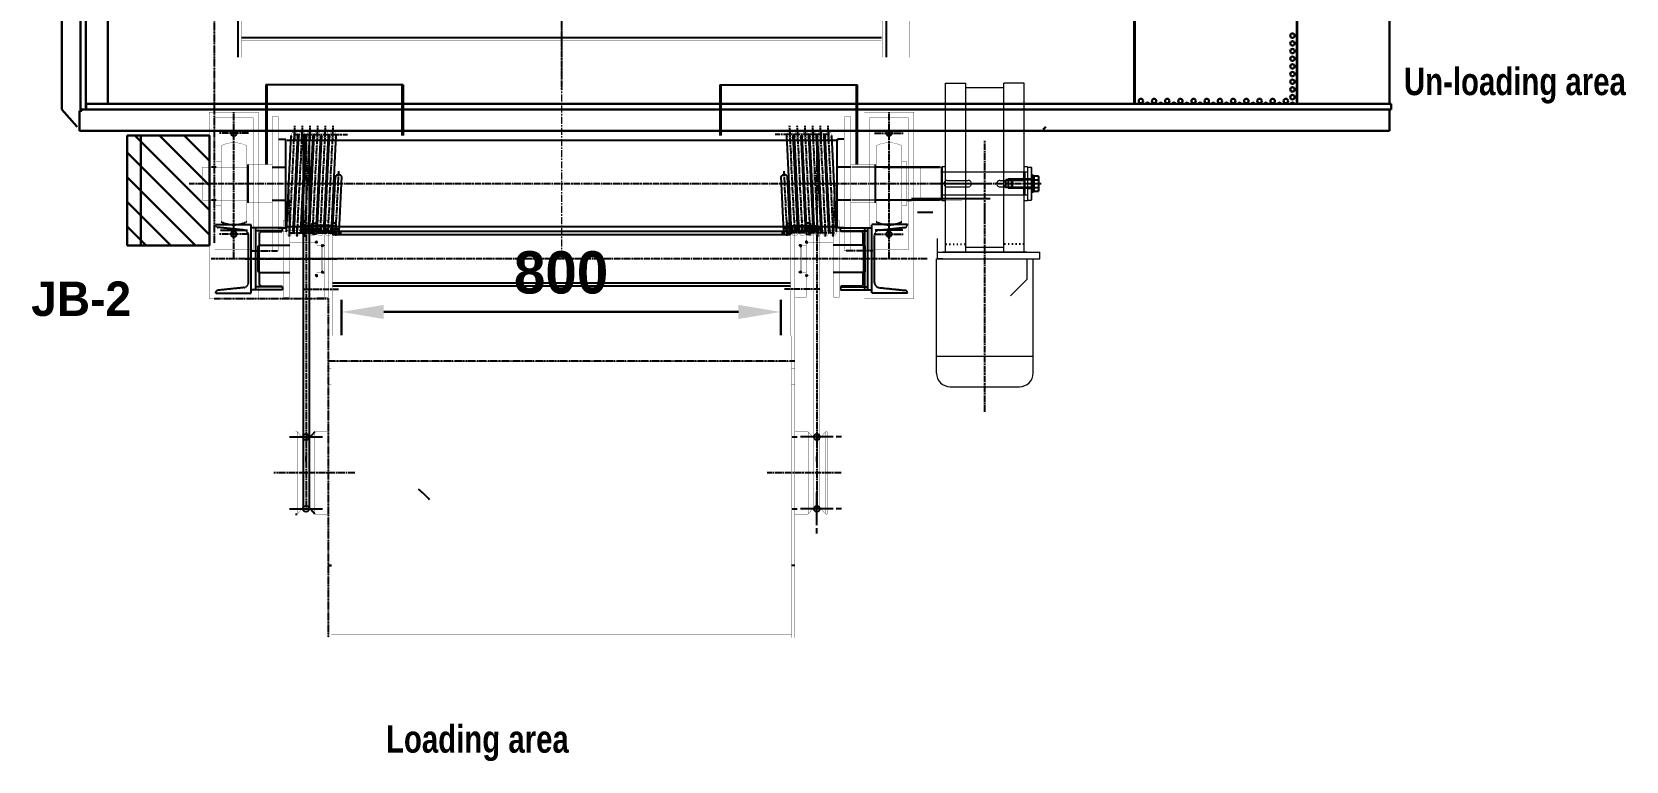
# Model space of a CAD drawing. Header units: feet. Extents: x -99009 to 3252343, y -11094690 to 9035152.
# Drawn here: x 1669070 to 1671973, y -1434243 to -1432914 of the extents above; entities that cross this region are included whole.
import ezdxf

# ---------------------------------------------------------------- set-up
doc = ezdxf.new("R2010")
doc.units = ezdxf.units.FT
doc.header["$PDSIZE"] = -1
for name, pattern in [('CENTER', [2, 1.25, -0.25, 0.25, -0.25]), ('CENTERLINE', [30, 12, -1.5, 3, -1.5, 12]), ('CENTERX2', [20.32, 12.7, -2.54, 2.54, -2.54]), ('HIDDEN', [0.375, 0.25, -0.125]), ('LONG_DASH', [9, 2.25, -4.5, 2.25]), ('PHANTOM', [2.5, 1.25, -0.25, 0.25, -0.25, 0.25, -0.25])]:
    doc.linetypes.add(name, pattern=pattern)
for name, color, linetype in [('1', 1, 'Continuous'), ('6', 7, 'Continuous'), ('7', 7, 'Continuous'), ('DRAFTING_HIDDEN_ENTITIES', 7, 'Continuous'), ('K-LINE', 7, 'Continuous')]:
    doc.layers.add(name, color=color, linetype=linetype)
for name, color, linetype, lineweight in [('3', 7, 'Continuous', 0), ('4', 7, 'Continuous', 0), ('AM_0', 7, 'Continuous', 30), ('AM_7', 7, 'CENTER', 5)]:
    doc.layers.add(name, color=color, linetype=linetype, lineweight=lineweight)
doc.styles.get("Standard").update_dxf_attribs({"font": 'GOTHICB.TTF'})
doc.dimstyles.new('DISA$0', dxfattribs={"dimscale": 15, "dimtxt": 3.5, "dimasz": 3.5, "dimexe": 1, "dimexo": 1, "dimgap": 1.5, "dimtad": 1, "dimdsep": 46, "dimtxsty": 'Standard', "dimcen": 0, "dimclrd": 256, "dimclre": 256, "dimclrt": 254, "dimadec": 0, "dimazin": 2, "dimtp": 0.1, "dimtm": 0.1, "dimtfac": 0.71, "dimtdec": 3, "dimtmove": 0, "dimatfit": 3, "dimfxl": 1, "dimlwd": -1, "dimlwe": -1, "dimarcsym": 0})

# ---------------------------------------------------------------- blocks, each defined once
blk = doc.blocks.new('6KT_SCHR_DIN933_O_SCHAFT_M10X05')
at = {"layer": '1', "color": 2, "linetype": 'Continuous'}
for p, q in [((-8.5, 7), (-9.8175, 6.2401)), ((-9.8175, 6.2401), (-9.8175, 0.3)), ((-9.8175, 0.3), (9.8175, 0.3)), ((8.5, 7), (-8.5, 7)), ((-8.5, 0.3), (-8.5, 0)), ((-5, 0), (-5, -49.1885)), ((-4.90875, 0.3), (-4.90875, 6.2401)), ((4.90875, 0.3), (4.90875, 6.2401)), ((5, -49.1885), (5, 0)), ((9.8175, 6.2401), (8.5, 7)), ((8.5, 0.3), (8.5, 0)), ((9.8175, 0.3), (9.8175, 6.2401)), ((-5, -49.1885), (-4.1885, -50)), ((-5, -49.1885), (5, -49.1885)), ((-4.1885, -50), (4.1885, -50)), ((4.1885, -50), (5, -49.1885))]:
    blk.add_line(p, q, dxfattribs=at)
for centre, radius, start, end in [((-7.361, 2.665), 4.335, 55.581, 115.581), ((0, -9.218), 16.218, 72.412, 107.588), ((7.361, 2.665), 4.335, 64.419, 124.419)]:
    blk.add_arc(centre, radius, start, end, dxfattribs=at)
at = {"layer": '6', "color": 6, "linetype": 'Continuous'}
for p, q in [((-4.1885, -50), (-4.1885, 0)), ((4.1885, -50), (4.1885, 0))]:
    blk.add_line(p, q, dxfattribs=at)
blk = doc.blocks.new('6KT_MU_DIN934_0_8D_M10_AR_SYMNE')
at = {"layer": '1', "color": 2, "linetype": 'Continuous'}
for p, q in [((-8.4, 8.4), (-9.8, 7.6)), ((-9.8, 7.6), (-9.8, 0.8)), ((-9.8, 0.8), (-8.4, 0)), ((8.4, 8.4), (-8.4, 8.4)), ((-4.9, 7.6), (-4.9, 0.8)), ((4.9, 0.8), (4.9, 7.6)), ((9.8, 7.6), (8.4, 8.4)), ((8.4, 0), (9.8, 0.8)), ((9.8, 0.8), (9.8, 7.6))]:
    blk.add_line(p, q, dxfattribs=at)
for centre, radius, start, end in [((-7.4, 4.2), 4.2, 54.2412, 125.7588), ((-7.4, 4.2), 4.2, 234.2412, 305.7588), ((0, -7.8), 16.2, 72.384, 107.616), ((0, 16.2), 16.2, 252.384, 287.616), ((7.4, 4.2), 4.2, 54.2412, 125.7588), ((7.4, 4.2), 4.2, 234.2412, 305.7588)]:
    blk.add_arc(centre, radius, start, end, dxfattribs=at)
blk = doc.blocks.new('U__GOPAL_FILLET_2MMNEW02')
at = {"layer": '1', "color": 40, "linetype": 'Continuous'}
for p, q in [((0, 0), (0, 2.8)), ((2.8, 0), (0, 2.8)), ((0, 0), (2.8, 0))]:
    blk.add_line(p, q, dxfattribs=at)
at = {"layer": 'DRAFTING_HIDDEN_ENTITIES', "color": 1, "linetype": 'Continuous'}
blk.add_point((0, 0), dxfattribs=at)
blk = doc.blocks.new('GW1NEW01')
at = {"layer": '1', "color": 2, "linetype": 'Continuous'}
for p, q in [((121.4, 61), (101.4, 61)), ((101.4, 49), (121.4, 49))]:
    blk.add_line(p, q, dxfattribs=at)
at = {"layer": '1', "color": 110, "linetype": 'HIDDEN'}
for p, q in [((-2.6, 47), (0.4, 50)), ((-2.6, 25), (-2.6, 47)), ((0.4, 50), (38.4, 50)), ((-5.6, 23), (-3.6, 25)), ((-5.6, 23), (-5.6, -23)), ((-3.6, -25), (-3.6, 25)), ((-3.6, 25), (52.4, 25)), ((-5.6, -23), (-3.6, -25)), ((-3.6, -25), (52.4, -25)), ((-2.6, -47), (-2.6, -25)), ((-2.6, -47), (0.4, -50)), ((0.4, -50), (38.4, -50))]:
    blk.add_line(p, q, dxfattribs=at)
at = {"layer": '1', "color": 2, "linetype": 'CENTERLINE'}
for p, q in [((76.4, 55), (140.9, 55)), ((76.4, -55), (140.9, -55))]:
    blk.add_line(p, q, dxfattribs=at)
at = {"layer": '1', "color": 1, "linetype": 'CENTERLINE'}
blk.add_line((-28.6, 0), (138.3, 0), dxfattribs=at)
at = {"layer": '1', "color": 110, "linetype": 'Continuous', "const_width": 0.5}
for points in [[(41.4, 70), (40.4, 69)], [(40.4, 69), (40.4, 52)], [(41.4, 70), (51.4, 70)], [(51.4, 70), (52.4, 69)], [(52.4, 69), (52.4, 25)], [(52.4, 30), (52.4, -30)], [(52.4, 25.5), (52.4, 25)], [(52.4, -25), (52.4, -50.5)], [(40.4, -69), (40.4, -52)], [(52.4, -69), (52.4, -50)], [(41.4, -70), (40.4, -69)], [(41.4, -70), (51.4, -70)], [(51.4, -70), (52.4, -69)]]:
    blk.add_lwpolyline(points, dxfattribs=at)
at = {"layer": '1', "color": 2, "linetype": 'Continuous', "const_width": 0.5}
for points in [[(101.4, 70), (121.4, 70)], [(116.4, 61), (116.4, 70)], [(52.4, 30), (101.4, 30)], [(101.4, 30), (101.4, 0)], [(116.4, -70), (116.4, 49)], [(101.4, 25), (116.4, 25)], [(101.4, 25), (109.4, 25)], [(101.4, -30), (101.4, 0)], [(111.4, 23), (109.4, 25)], [(109.4, -25), (109.4, 25)], [(111.4, -23), (111.4, 23)], [(116.4, -25), (101.4, -25)], [(101.4, -25), (109.4, -25)], [(111.4, -23), (109.4, -25)], [(52.4, -30), (101.4, -30)], [(121.4, -70), (101.4, -70)]]:
    blk.add_lwpolyline(points, dxfattribs=at)
at = {"layer": '1', "color": 1, "linetype": 'Continuous', "const_width": 0.5}
for points in [[(101.4, 70), (101.4, -70)], [(40.4, 52), (40.4, -52)]]:
    blk.add_lwpolyline(points, dxfattribs=at)
at = {"layer": '1', "color": 110, "linetype": 'Continuous', "const_width": 0.5}
for points in [[(38.4, 50, 0.414214), (40.4, 52)], [(40.4, -52, 0.414214), (38.4, -50)]]:
    blk.add_lwpolyline(points, format="xyb", dxfattribs=at)
at = {"layer": 'DRAFTING_HIDDEN_ENTITIES', "color": 1, "linetype": 'Continuous'}
blk.add_point((0, 0), dxfattribs=at)
at = {"layer": '3'}
for name, p, rotation in [('6KT_SCHR_DIN933_O_SCHAFT_M10X05', (129.4, 55), 270), ('U__GOPAL_FILLET_2MMNEW02', (101.4, -30), 180)]:
    blk.add_blockref(name, p, dxfattribs=dict(at, rotation=rotation))
at = {"layer": '3', "yscale": -1}
for name, p, rotation in [('6KT_MU_DIN934_0_8D_M10_AR_SYMNE', (101.4, 55), 270), ('U__GOPAL_FILLET_2MMNEW02', (101.4, 30), 180)]:
    blk.add_blockref(name, p, dxfattribs=dict(at, rotation=rotation))
blk.add_blockref('U__GOPAL_FILLET_2MMNEW02', (111.4, 25), dxfattribs=at)
at = {"layer": '3'}
blk.add_blockref('U__GOPAL_FILLET_2MMNEW02', (111.4, -25), dxfattribs=at)
blk = doc.blocks.new('*D2255')
at = {"layer": 'AM_0', "color": 1}
for p, q in [((148734.2, 55297.5), (148734.2, 55361.8)), ((149534.2, 55297.5), (149534.2, 55361.8)), ((148811.2, 55339.8), (149457.2, 55339.8))]:
    blk.add_line(p, q, dxfattribs=at)
for points in [[(148811.2, 55352.6), (148811.2, 55326.9), (148734.2, 55339.8)], [(149457.2, 55352.6), (149457.2, 55326.9), (149534.2, 55339.8)]]:
    blk.add_solid(points, dxfattribs=at)
at = {"layer": 'Defpoints', "color": 0}
for p in [(149534.2, 55339.8), (148734.2, 55275.5), (149534.2, 55275.5)]:
    blk.add_point(p, dxfattribs=at)
at = {"layer": 'AM_0', "color": 254, "insert": (149134.2, 55411.3), "char_height": 77, "attachment_point": 5}
blk.add_mtext('800', dxfattribs=at)
blk = doc.blocks.new('D24')
h = blk.add_hatch()
h.set_pattern_fill('ANSI31', color=2, scale=10, angle=180, style=0)
h.set_pattern_definition([(135, (-22068.635, 12702.233), (22.45064, 22.45064), [])])
h.paths.add_polyline_path([(1225, -115), (1225, 85), (1350, 85), (1350, -115)])
h.paths.add_polyline_path([(1200, -115), (1200, 85), (1225, 85), (1225, -115)])
at = {"color": 6}
blk.add_line((1200, 85), (1200, -15), dxfattribs=at)
at = {"layer": 'AM_0', "color": 1}
for p, q in [((1200, 85), (1200, -115)), ((1350, 85), (1200, 85)), ((1225, 85), (1225, -115)), ((1350, -115), (1350, 85)), ((1200, -115), (1350, -115))]:
    blk.add_line(p, q, dxfattribs=at)
at = {"text_generation_flag": 6}
blk.add_text('JB-2', height=62.74, rotation=180, dxfattribs=at).set_placement((1025.2, -243.6))
blk = doc.blocks.new('shot blast mc')
at = {"color": 3, "linetype": 'CENTERLINE'}
blk.add_line((149134.9, 56481.7), (149134.9, 55743.7), dxfattribs=at)
blk.add_line((149134.9, 56481.7), (149134.9, 55743.7), dxfattribs=at)
at = {"color": 7, "linetype": 'Continuous', "lineweight": 30}
for p, q in [((148224.9, 56200.7), (148224.9, 55708.7)), ((148259.2, 56200.7), (148259.2, 55708.7)), ((148268.8, 56200.7), (148268.8, 55708.7)), ((148308.9, 55718.7), (148308.9, 56190.7)), ((150177.5, 55718.7), (150177.5, 56190.7)), ((150178.5, 55718.7), (150178.5, 56190.7)), ((150179, 55718.7), (150179, 56190.7)), ((150474, 56190.7), (150474, 55718.7)), ((150474.5, 56190.7), (150474.5, 55718.7)), ((150642.5, 56190.7), (150642.5, 55718.7)), ((148224.9, 55708.7), (148253, 55677.3)), ((148259.2, 55708.7), (148258.9, 55708.7)), ((148258.9, 55706), (148258.9, 55708.7)), ((148268.8, 55708.7), (148259.2, 55708.7)), ((148261.5, 55706), (148261.5, 55708.7)), ((148268.8, 55708.7), (148269.5, 55708.7)), ((148269.5, 55718.7), (148269.5, 55708.7)), ((148269.5, 55718.7), (148470.9, 55718.7)), ((148269.5, 55708.7), (148470.9, 55708.7)), ((148269.5, 55708.7), (150645.5, 55708.7)), ((148308.9, 55718.7), (150645.5, 55718.7)), ((150275, 55721), (150275, 55718.7)), ((150373, 55719.8), (150373, 55718.7)), ((150642.5, 55708.7), (150642.5, 55699.7)), ((150645.5, 55718.7), (150645.5, 55708.7)), ((148257.5, 55699.7), (148257.5, 55706)), ((148261.5, 55706), (148257.5, 55706)), ((148257.5, 55669.7), (148257.5, 55699.7)), ((150642.5, 55669.7), (150642.5, 55699.7)), ((148257.5, 55669.7), (148470.9, 55669.7)), ((148257.5, 55669.7), (150642.5, 55669.7)), ((150016.8, 55677.3), (150012.3, 55672.3))]:
    blk.add_line(p, q, dxfattribs=at)
at = {"color": 2, "linetype": 'PHANTOM'}
for p, q in [((148502.4, 56086.8), (148502.4, 55464.2)), ((148502.4, 55364.2), (148709.9, 55364.2)), ((148709.9, 55364.2), (148709.9, 54746.5)), ((149559.9, 55249.8), (148709.9, 55249.8))]:
    blk.add_line(p, q, dxfattribs=at)
at = {"color": 110, "linetype": 'HIDDEN'}
for p, q in [((148545.4, 56086.8), (148545.4, 55804)), ((149725.9, 56086.8), (149725.9, 55804)), ((148619.9, 55654.6), (148632.9, 55654.6)), ((148632.9, 55492.9), (148632.9, 55654.6)), ((149638.9, 55652.4), (148634.9, 55652.4)), ((149636.9, 55492.9), (149636.9, 55654.6)), ((149649.9, 55654.6), (149636.9, 55654.6)), ((148619.9, 55492.9), (148632.9, 55492.9)), ((149638.9, 55494.6), (148634.9, 55494.6)), ((149649.9, 55492.9), (149636.9, 55492.9))]:
    blk.add_line(p, q, dxfattribs=at)
at = {"color": 1, "linetype": 'HIDDEN'}
for p, q in [((149717.4, 55839.3), (148552.4, 55839.3)), ((148607.9, 55603.5), (148632.9, 55603.5)), ((149661.9, 55603.5), (149636.9, 55603.5)), ((148607.9, 55543.5), (148632.9, 55543.5)), ((149661.9, 55543.5), (149636.9, 55543.5)), ((148513.4, 55488.7), (148563.4, 55488.7)), ((149756.4, 55488.7), (149706.4, 55488.7))]:
    blk.add_line(p, q, dxfattribs=at)
at = {"color": 4, "linetype": 'Continuous'}
for p, q in [((148596.4, 55753.7), (148596.4, 55608.5)), ((148846.4, 55753.7), (148596.4, 55753.7)), ((148598.4, 55751.7), (148598.4, 55608.5)), ((148844.4, 55751.7), (148844.4, 55661)), ((148846.4, 55753.7), (148846.4, 55661)), ((149423.4, 55753.7), (149423.4, 55661)), ((149423.4, 55753.7), (149673.4, 55753.7)), ((149425.4, 55751.7), (149425.4, 55661)), ((149671.4, 55751.7), (149671.4, 55608.5)), ((149673.4, 55753.7), (149673.4, 55608.5))]:
    blk.add_line(p, q, dxfattribs=at)
at = {"color": 2, "linetype": 'CENTERLINE'}
for p, q in [((148538.4, 55436.5), (148538.4, 55704)), ((149731.4, 55436.5), (149731.4, 55704)), ((148564.9, 55665.5), (148511, 55665.5)), ((148646.7, 55662.9), (148745.6, 55662.9)), ((148650.5, 55664.4), (148646.9, 55664.4)), ((148648.7, 55670), (148648.7, 55652)), ((148664.5, 55664.4), (148660.9, 55664.4)), ((148662.7, 55670), (148662.7, 55652)), ((148669.9, 55661), (148669.9, 55082)), ((148676.7, 55670.5), (148676.7, 55652.5)), ((149623.2, 55662.9), (149524.3, 55662.9)), ((149593.2, 55670.5), (149593.2, 55652.5)), ((149605.3, 55664.4), (149608.9, 55664.4)), ((149607.2, 55670), (149607.2, 55652)), ((149619.3, 55664.4), (149622.9, 55664.4)), ((149621.2, 55670), (149621.2, 55652)), ((149704.9, 55665.5), (149758.8, 55665.5)), ((148564.9, 55481.5), (148511, 55481.5)), ((148637.9, 55484), (148734.2, 55484)), ((148641.8, 55482.5), (148638.2, 55482.5)), ((148639.9, 55477), (148639.9, 55494.9)), ((148655.8, 55482.5), (148652.2, 55482.5)), ((148653.9, 55477), (148653.9, 55494.9)), ((148667.9, 55476.5), (148667.9, 55494.4)), ((149631.9, 55484), (149535.6, 55484)), ((149601.9, 55476.5), (149601.9, 55494.4)), ((149614, 55482.5), (149617.6, 55482.5)), ((149615.9, 55477), (149615.9, 55494.9)), ((149628, 55482.5), (149631.6, 55482.5)), ((149629.9, 55477), (149629.9, 55494.9)), ((149704.9, 55481.5), (149758.8, 55481.5)), ((148669.9, 55121.5), (148669.9, 54981)), ((149599.9, 55121.5), (149599.9, 54981))]:
    blk.add_line(p, q, dxfattribs=at)
at = {"color": 1, "linetype": 'Continuous'}
for p, q in [((148634.1, 55485.7), (148642.5, 55661)), ((148646.3, 55486.1), (148654.8, 55661)), ((148648.2, 55485.7), (148656.7, 55661.3)), ((148660.1, 55485.7), (148668.6, 55661.3)), ((148662.2, 55485.7), (148670.7, 55661.3)), ((148664.4, 55661), (148664.4, 54981)), ((148674.1, 55485.7), (148682.6, 55661.3)), ((148675.4, 55661), (148675.4, 54981)), ((148676.2, 55485.7), (148684.7, 55661.3)), ((148688.1, 55485.7), (148696.6, 55661.3)), ((148690.2, 55485.7), (148698.7, 55661.3)), ((148702.1, 55485.7), (148710.6, 55661.3)), ((148704.2, 55485.7), (148712.7, 55661.3)), ((148716.1, 55485.7), (148724.6, 55661.3)), ((149553.7, 55485.7), (149545.2, 55661.3)), ((149565.6, 55485.7), (149557.1, 55661.3)), ((149567.7, 55485.7), (149559.2, 55661.3)), ((149579.6, 55485.7), (149571.1, 55661.3)), ((149581.7, 55485.7), (149573.2, 55661.3)), ((149593.6, 55485.7), (149585.1, 55661.3)), ((149595.7, 55485.7), (149587.2, 55661.3)), ((149607.6, 55485.7), (149599.1, 55661.3)), ((149609.7, 55485.7), (149601.2, 55661.3)), ((149621.6, 55485.7), (149613.1, 55661.3)), ((149623.5, 55486.1), (149615, 55661)), ((149635.8, 55485.7), (149627.3, 55661)), ((148505.9, 55603.5), (148497.4, 55603.5)), ((148563.8, 55608.5), (148563.8, 55538.5)), ((149706, 55608.5), (149706, 55538.5)), ((149763.9, 55603.5), (149772.4, 55603.5)), ((148718.2, 55485.7), (148723.2, 55586.7)), ((148730.1, 55485.7), (148735, 55586.7)), ((149539.7, 55485.7), (149534.8, 55586.7)), ((149551.6, 55485.7), (149546.7, 55586.7)), ((148505.9, 55543.5), (148497.4, 55543.5)), ((149763.9, 55543.5), (149772.4, 55543.5)), ((149915.3, 55546), (149772.3, 55546)), ((149811.1, 55521), (149783.4, 55521)), ((148626.7, 55493.3), (148569.9, 55493.3)), ((148577.9, 55493.3), (148577.9, 55379.8)), ((148626.7, 55487.3), (148577.9, 55487.3)), ((148626.7, 55487.3), (148626.7, 55493.3)), ((149551.9, 55486.5), (148717.9, 55486.5)), ((149643.2, 55493.3), (149699.9, 55493.3)), ((149643.2, 55487.3), (149643.2, 55493.3)), ((149643.2, 55487.3), (149691.9, 55487.3)), ((149686.9, 55493.3), (149686.9, 55379.8)), ((149691.9, 55493.3), (149691.9, 55379.8)), ((148626.7, 55379.8), (148569.9, 55379.8)), ((148626.7, 55385.8), (148577.9, 55385.8)), ((148626.7, 55385.8), (148626.7, 55379.8)), ((149551.9, 55386.5), (148717.9, 55386.5)), ((149643.2, 55385.8), (149643.2, 55379.8)), ((149643.2, 55385.8), (149691.9, 55385.8)), ((149643.2, 55379.8), (149699.9, 55379.8)), ((148669.9, 55157), (148669.9, 55147.5)), ((149599.9, 55157), (149599.9, 55147.5)), ((148639.9, 55112), (148699.9, 55112)), ((148685.9, 55121.5), (148674, 55108.3)), ((149554.9, 55112), (149564.4, 55112)), ((149629.9, 55112), (149569.9, 55112)), ((149644.9, 55112), (149635.4, 55112)), ((148669.9, 55067), (148669.9, 55076.5)), ((149599.9, 55067), (149599.9, 55076.5)), ((148669.9, 55026), (148669.9, 55016.5)), ((149599.9, 55026), (149599.9, 55016.5)), ((148685.9, 54971.5), (148674, 54984.7)), ((149599.9, 54951), (149599.9, 55011)), ((148639.9, 54981), (148699.9, 54981)), ((148650.9, 54971.5), (148653.9, 54971.5)), ((149554.9, 54981), (149564.4, 54981)), ((149629.9, 54981), (149569.9, 54981)), ((149644.9, 54981), (149635.4, 54981)), ((149599.9, 54936), (149599.9, 54945.5)), ((148715.9, 54877.9), (148709.9, 54877.9)), ((148709.9, 54877.9), (148715.9, 54877.9)), ((149559.9, 54877.9), (149553.9, 54877.9)), ((149559.9, 54877.9), (149553.9, 54877.9))]:
    blk.add_line(p, q, dxfattribs=at)
at = {"color": 1, "linetype": 'CENTERLINE'}
for p, q in [((148639.9, 55483.5), (148649.5, 55679)), ((148653.9, 55483.5), (148663.5, 55679)), ((148667.9, 55483.5), (148677.5, 55679)), ((148681.9, 55483.5), (148691.5, 55679)), ((148695.9, 55483.5), (148705.5, 55679)), ((148709.9, 55483.5), (148719.5, 55679)), ((149559.9, 55483.5), (149550.4, 55679)), ((149573.9, 55483.5), (149564.4, 55679)), ((149587.9, 55483.5), (149578.4, 55679)), ((149601.9, 55483.5), (149592.4, 55679)), ((149599.9, 55661), (149599.9, 55082)), ((149615.9, 55483.5), (149606.4, 55679)), ((149629.9, 55483.5), (149620.4, 55679)), ((148723.9, 55483.5), (148729.5, 55596.2)), ((149545.9, 55483.5), (149540.3, 55596.2)), ((149800.7, 55436.5), (148497.1, 55436.5)), ((148758.5, 55046.5), (148611.3, 55046.5)), ((149644, 55046.5), (149509.6, 55046.5))]:
    blk.add_line(p, q, dxfattribs=at)
at = {"color": 1, "linetype": 'PHANTOM'}
for p, q in [((148637.3, 55573.6), (148640, 55482)), ((149632.5, 55573.6), (149629.8, 55482)), ((148567.9, 55451), (148617.9, 55451)), ((149701.9, 55451), (149651.9, 55451))]:
    blk.add_line(p, q, dxfattribs=at)
at = {"color": 4, "linetype": 'HIDDEN'}
for p, q in [((148504.9, 55499), (148569.9, 55499)), ((148504.9, 55499), (148504.9, 55498.8)), ((148556.4, 55488.9), (148509.4, 55493.9)), ((148564.9, 55393.6), (148564.9, 55479.5)), ((148569.9, 55374), (148569.9, 55499)), ((149699.9, 55374), (149699.9, 55499)), ((149764.9, 55499), (149699.9, 55499)), ((149704.9, 55393.6), (149704.9, 55479.5)), ((149713.4, 55488.9), (149760.4, 55493.9)), ((149764.9, 55499), (149764.9, 55498.8)), ((148504.9, 55374), (148504.9, 55374.2)), ((148504.9, 55374), (148569.9, 55374)), ((148556.4, 55384.1), (148509.4, 55379.2)), ((149764.9, 55374), (149699.9, 55374)), ((149713.4, 55384.1), (149760.4, 55379.2)), ((149764.9, 55374), (149764.9, 55374.2))]:
    blk.add_line(p, q, dxfattribs=at)
at = {"color": 2, "linetype": 'HIDDEN'}
for p, q in [((149551.9, 55480.5), (148717.9, 55480.5)), ((149551.9, 55392.5), (148717.9, 55392.5))]:
    blk.add_line(p, q, dxfattribs=at)
at = {"color": 1, "linetype": 'Continuous', "const_width": 0.5}
for points in [[(148502.4, 56086.8), (148502.4, 55804)], [(148552.4, 56086.8), (148552.4, 55804)], [(149718.9, 56086.8), (149718.9, 55804)], [(149768.9, 56086.8), (149768.9, 55804)], [(149717.4, 55834.3), (148552.4, 55834.3)], [(148493.4, 55364.2), (148493.4, 55704)], [(148583.4, 55704), (148493.4, 55704)], [(148573.4, 55694), (148503.4, 55694)], [(148503.4, 55453), (148503.4, 55694)], [(148573.4, 55453), (148573.4, 55694)], [(148583.4, 55364.2), (148583.4, 55704)], [(148607.9, 55451.7), (148607.9, 55695.3)], [(148607.9, 55695.3), (148619.9, 55695.3)], [(148619.9, 55483.1), (148619.9, 55695.3)], [(149649.9, 55483.1), (149649.9, 55695.3)], [(149661.9, 55695.3), (149649.9, 55695.3)], [(149661.9, 55451.7), (149661.9, 55695.3)], [(149686.4, 55364.2), (149686.4, 55704)], [(149686.4, 55704), (149776.4, 55704)], [(149696.4, 55453), (149696.4, 55694)], [(149696.4, 55694), (149766.4, 55694)], [(149766.4, 55453), (149766.4, 55694)], [(149776.4, 55364.2), (149776.4, 55704)], [(148619.9, 55661), (148642.5, 55661)], [(148654.6, 55661), (148656.7, 55661)], [(148654.8, 55661), (148656.5, 55661)], [(148668.6, 55661), (148670.7, 55661)], [(148668.6, 55661), (148670.7, 55661)], [(148668.8, 55661), (148670.7, 55661)], [(148682.6, 55661), (148684.7, 55661)], [(148682.6, 55661), (148684.7, 55661)], [(148696.6, 55661), (148698.7, 55661)], [(148696.6, 55661), (148698.7, 55661)], [(148696.6, 55661), (148698.7, 55661)], [(148710.6, 55661), (148712.7, 55661)], [(148710.6, 55661), (148712.7, 55661)], [(148711, 55661), (148712.5, 55661)], [(149547.1, 55661), (148724.6, 55661)], [(149559.2, 55661), (149557.1, 55661)], [(149559.2, 55661), (149557.1, 55661)], [(149558.8, 55661), (149557.3, 55661)], [(149573.2, 55661), (149571.1, 55661)], [(149573.2, 55661), (149571.1, 55661)], [(149573.2, 55661), (149571.1, 55661)], [(149587.2, 55661), (149585.1, 55661)], [(149587.2, 55661), (149585.1, 55661)], [(149594.4, 55661), (149594.4, 54981)], [(149601, 55661), (149599.1, 55661)], [(149601.2, 55661), (149599.1, 55661)], [(149601.2, 55661), (149599.1, 55661)], [(149605.4, 55661), (149605.4, 54981)], [(149615.2, 55661), (149613.1, 55661)], [(149615, 55661), (149613.3, 55661)], [(149649.9, 55661), (149627.3, 55661)], [(148515.1, 55504.2), (148515.1, 55642.8)], [(148561.8, 55504.2), (148561.8, 55642.8)], [(149708.1, 55504.2), (149708.1, 55642.8)], [(149754.7, 55504.2), (149754.7, 55642.8)], [(148563.8, 55603.5), (148480.9, 55603.5)], [(148480.9, 55543.5), (148480.9, 55603.5)], [(148515.1, 55613.5), (148505.9, 55613.5)], [(148505.9, 55613.5), (148505.9, 55533.5)], [(148563.8, 55608.5), (148607.9, 55608.5)], [(149706, 55608.5), (149661.9, 55608.5)], [(149706, 55603.5), (149788.9, 55603.5)], [(149754.7, 55613.5), (149763.9, 55613.5)], [(149763.9, 55613.5), (149763.9, 55533.5)], [(149788.9, 55543.5), (149788.9, 55603.5)], [(148480.9, 55543.5), (148563.8, 55543.5)], [(148563.8, 55538.5), (148607.9, 55538.5)], [(149706, 55538.5), (149661.9, 55538.5)], [(149788.9, 55543.5), (149706, 55543.5)], [(149864, 55543.5), (149708, 55543.5)], [(149803, 55543.5), (149720, 55543.5)], [(148506.7, 55533.5), (148505.9, 55533.5)], [(148515.1, 55533.5), (148505.9, 55533.5)], [(148709.9, 55296.5), (148709.9, 55516.4)], [(148717.9, 55296.5), (148717.9, 55509.9)], [(149551.9, 55296.5), (149551.9, 55509.9)], [(149559.9, 55296.5), (149559.9, 55516.4)], [(149754.7, 55533.5), (149763.9, 55533.5)], [(149763.2, 55533.5), (149763.9, 55533.5)], [(148619.9, 55451.7), (148619.9, 55492.4)], [(148619.9, 55486.2), (148634.1, 55486.2)], [(148645.9, 55486.2), (148648, 55486.2)], [(148659.9, 55486.2), (148662, 55486.2)], [(148673.9, 55486.2), (148676, 55486.2)], [(148701.9, 55486.2), (148704, 55486.2)], [(148715.9, 55486.2), (148718, 55486.2)], [(148729.9, 55486.2), (148732, 55486.2)], [(149539.7, 55486.2), (148730.1, 55486.2)], [(149539.9, 55486.2), (149537.8, 55486.2)], [(149553.9, 55486.2), (149551.8, 55486.2)], [(149567.9, 55486.2), (149565.8, 55486.2)], [(149595.9, 55486.2), (149593.8, 55486.2)], [(149609.9, 55486.2), (149607.8, 55486.2)], [(149623.9, 55486.2), (149621.8, 55486.2)], [(149649.9, 55486.2), (149635.8, 55486.2)], [(149649.9, 55451.7), (149649.9, 55492.4)], [(148573.4, 55453), (148503.4, 55453)], [(148607.9, 55451.7), (148619.9, 55451.7)], [(149661.9, 55451.7), (149649.9, 55451.7)], [(149696.4, 55453), (149766.4, 55453)], [(148583.4, 55364.2), (148493.4, 55364.2)], [(149686.4, 55364.2), (149776.4, 55364.2)], [(148709.9, 55296.5), (148709.9, 54746.5)], [(149559.9, 55296.5), (148709.9, 55296.5)], [(148715.9, 55296.5), (148715.9, 54746.5)], [(149553.9, 55290.5), (148715.9, 55290.5)], [(149553.9, 55296.5), (149553.9, 54746.5)], [(149559.9, 55296.5), (149559.9, 54746.5)], [(149559.9, 55249.8), (148709.9, 55249.8)], [(148715.9, 55236.5), (148709.9, 55236.5)], [(149559.9, 55236.5), (149553.9, 55236.5)], [(148715.9, 55207.4), (148709.9, 55207.4)], [(149559.9, 55207.4), (149553.9, 55207.4)], [(148650.9, 55121.5), (148650.9, 54971.5)], [(148650.9, 55121.5), (148653.9, 55121.5)], [(148653.9, 55121.5), (148653.9, 54971.5)], [(148653.9, 55121.5), (148665.8, 55108.3)], [(148685.9, 55121.5), (148685.9, 54971.5)], [(148685.9, 55121.5), (148709.9, 55121.5)], [(149583.9, 55121.5), (149559.9, 55121.5)], [(149583.9, 55121.5), (149583.9, 54971.5)], [(149583.9, 55121.5), (149595.8, 55108.3)], [(149615.9, 55121.5), (149604, 55108.3)], [(149615.9, 55121.5), (149615.9, 54971.5)], [(149618.9, 55121.5), (149615.9, 55121.5)], [(149618.9, 55121.5), (149618.9, 54971.5)], [(148653.9, 54971.5), (148665.8, 54984.7)], [(149583.9, 54971.5), (149595.8, 54984.7)], [(149615.9, 54971.5), (149604, 54984.7)], [(148685.9, 54971.5), (148709.9, 54971.5)], [(149583.9, 54971.5), (149559.9, 54971.5)], [(149618.9, 54971.5), (149615.9, 54971.5)], [(149553.9, 54752.5), (148715.9, 54752.5)]]:
    blk.add_lwpolyline(points, dxfattribs=at)
for points in [[(148642.5, 55661, 0.588348), (148654.8, 55661)], [(148643.2, 55662.9, 1), (148654.2, 55662.9, 1), (148643.2, 55662.9)], [(148656.7, 55660.7, 0.555348), (148668.6, 55660.7)], [(148657.2, 55662.9, 1), (148668.2, 55662.9, 1), (148657.2, 55662.9)], [(148670.7, 55660.7, 0.555348), (148682.6, 55660.7)], [(148682.2, 55662.9, 1), (148671.2, 55662.9, 1), (148682.2, 55662.9)], [(148684.7, 55660.7, 0.555348), (148696.6, 55660.7)], [(148696.2, 55662.9, 1), (148685.2, 55662.9, 1), (148696.2, 55662.9)], [(148698.7, 55660.7, 0.555348), (148710.6, 55660.7)], [(148710.2, 55662.9, 1), (148699.2, 55662.9, 1), (148710.2, 55662.9)], [(148712.7, 55660.7, 0.555348), (148724.6, 55660.7)], [(148724.2, 55662.9, 1), (148713.2, 55662.9, 1), (148724.2, 55662.9)], [(149545.2, 55660.7, 0.555348), (149557.1, 55660.7)], [(149545.7, 55662.9, 1), (149556.7, 55662.9, 1), (149545.7, 55662.9)], [(149559.2, 55660.7, 0.555348), (149571.1, 55660.7)], [(149559.7, 55662.9, 1), (149570.7, 55662.9, 1), (149559.7, 55662.9)], [(149573.2, 55660.7, 0.555348), (149585.1, 55660.7)], [(149573.7, 55662.9, 1), (149584.7, 55662.9, 1), (149573.7, 55662.9)], [(149587.2, 55660.7, 0.555348), (149599.1, 55660.7)], [(149587.7, 55662.9, 1), (149598.7, 55662.9, 1), (149587.7, 55662.9)], [(149601.2, 55660.7, 0.555348), (149613.1, 55660.7)], [(149612.7, 55662.9, 1), (149601.7, 55662.9, 1), (149612.7, 55662.9)], [(149615, 55661, 0.588348), (149627.3, 55661)], [(149626.7, 55662.9, 1), (149615.7, 55662.9, 1), (149626.7, 55662.9)], [(148561.8, 55642.8, 0.235008), (148515.1, 55642.8)], [(149754.7, 55642.8, 0.235008), (149708.1, 55642.8)], [(148645.9, 55486.2, 0.555348), (148634, 55486.2)], [(148634.4, 55484, 1), (148645.4, 55484, 1), (148634.4, 55484)], [(148659.9, 55486.2, 0.555348), (148648, 55486.2)], [(148648.4, 55484, 1), (148659.4, 55484, 1), (148648.4, 55484)], [(148673.9, 55486.2, 0.555348), (148662, 55486.2)], [(148673.4, 55484, 1), (148662.4, 55484, 1), (148673.4, 55484)], [(148687.9, 55486.2, 0.555348), (148676, 55486.2)], [(148687.4, 55484, 1), (148676.4, 55484, 1), (148687.4, 55484)], [(148701.9, 55486.2, 0.555348), (148690, 55486.2)], [(148701.4, 55484, 1), (148690.4, 55484, 1), (148701.4, 55484)], [(148715.9, 55486.2, 0.555348), (148704, 55486.2)], [(148715.4, 55484, 1), (148704.4, 55484, 1), (148715.4, 55484)], [(148729.9, 55486.2, 0.555348), (148718, 55486.2)], [(148729.4, 55484, 1), (148718.4, 55484, 1), (148729.4, 55484)], [(149551.8, 55486.2, 0.555348), (149539.9, 55486.2)], [(149540.4, 55484, 1), (149551.4, 55484, 1), (149540.4, 55484)], [(149565.8, 55486.2, 0.555348), (149553.9, 55486.2)], [(149554.4, 55484, 1), (149565.4, 55484, 1), (149554.4, 55484)], [(149579.8, 55486.2, 0.555348), (149567.9, 55486.2)], [(149568.4, 55484, 1), (149579.4, 55484, 1), (149568.4, 55484)], [(149593.8, 55486.2, 0.555348), (149581.9, 55486.2)], [(149582.4, 55484, 1), (149593.4, 55484, 1), (149582.4, 55484)], [(149607.8, 55486.2, 0.555348), (149595.9, 55486.2)], [(149596.4, 55484, 1), (149607.4, 55484, 1), (149596.4, 55484)], [(149621.8, 55486.2, 0.555348), (149609.9, 55486.2)], [(149621.4, 55484, 1), (149610.4, 55484, 1), (149621.4, 55484)], [(149635.8, 55486.2, 0.555348), (149623.9, 55486.2)], [(149635.4, 55484, 1), (149624.4, 55484, 1), (149635.4, 55484)]]:
    blk.add_lwpolyline(points, format="xyb", dxfattribs=at)
at = {"color": 7, "linetype": 'Continuous', "lineweight": 30}
for centre in [(150466, 55843.2), (150466, 55829.2), (150466, 55815.2), (150466, 55801.2), (150466, 55787.2), (150466, 55773.2), (150466, 55759.2), (150466, 55745.2), (150190, 55724.2), (150214, 55724.2), (150238, 55724.2), (150262, 55724.2), (150286, 55724.2), (150310, 55724.2), (150334, 55724.2), (150358, 55724.2), (150382, 55724.2), (150406, 55724.2), (150430, 55724.2), (150454, 55724.2), (150466, 55731.2)]:
    blk.add_circle(centre, 4, dxfattribs=at)
at = {"color": 1, "linetype": 'Continuous'}
for centre, radius in [((148538.4, 55665.5), 5), ((149731.4, 55665.5), 5), ((148538.4, 55481.5), 5), ((149731.4, 55481.5), 5), ((148669.9, 55112), 5.5), ((149599.9, 55112), 5.5), ((148669.9, 54981), 5.5), ((149599.9, 54981), 5.5)]:
    blk.add_circle(centre, radius, dxfattribs=at)
at = {"color": 7, "linetype": 'Continuous', "lineweight": 30}
for centre in [(150202, 55717.2), (150226, 55717.2), (150250, 55717.2), (150274, 55717.2), (150298, 55717.2), (150322, 55717.2), (150346, 55717.2), (150370, 55717.2), (150394, 55717.2), (150418, 55717.2), (150442, 55717.2), (150466, 55717.2)]:
    blk.add_arc(centre, 4, 22.0243, 157.9757, dxfattribs=at)
at = {"color": 1, "linetype": 'Continuous'}
for centre in [(148729.1, 55583), (149540.7, 55583)]:
    blk.add_arc(centre, 7, 31.909, 148.091, dxfattribs=at)
at = {"color": 4, "linetype": 'HIDDEN'}
for centre, radius, start, end in [((148509.9, 55498.8), 5, 180, 264), ((148555.4, 55479.5), 9.5, 0, 84), ((149714.4, 55479.5), 9.5, 96, 180), ((149759.9, 55498.8), 5, 276, 0), ((148555.4, 55393.6), 9.5, 276, 0), ((149714.4, 55393.6), 9.5, 180, 264), ((148509.9, 55374.2), 5, 96, 180), ((149759.9, 55374.2), 5, 0, 84)]:
    blk.add_arc(centre, radius, start, end, dxfattribs=at)
at = {"color": 1, "linetype": 'HIDDEN'}
for centre in [(148538.4, 55551.1), (149731.4, 55551.1)]:
    blk.add_arc(centre, 52.4, 243.55, 296.45, dxfattribs=at)
blk.add_arc((148313.2, 54432), 811, 44.2292, 46.1679)
at = {"layer": '1', "color": 1, "linetype": 'Continuous'}
for p, q in [((149823.4, 55603.5), (149708, 55603.5)), ((149720, 55603.5), (149823.4, 55603.5)), ((149823.4, 55543.5), (149708, 55543.5)), ((149823.4, 55543.5), (149720, 55543.5))]:
    blk.add_line(p, q, dxfattribs=at)
at = {"layer": '1', "color": 1, "linetype": 'CENTERLINE'}
blk.add_line((149907, 55573.5), (148457, 55573.5), dxfattribs=at)
at = {"layer": '1', "color": 40, "linetype": 'Continuous'}
for p, q in [((149994.4, 55588.5), (149991.4, 55588.5)), ((149994.4, 55558.5), (149994.4, 55588.5)), ((149991.4, 55558.5), (149994.4, 55558.5))]:
    blk.add_line(p, q, dxfattribs=at)
at = {"layer": '1', "color": 2, "linetype": 'Continuous'}
for p, q in [((149994.8, 55585.5), (149994.4, 55585.5)), ((149994.8, 55587.4), (149994.8, 55559.7)), ((150003.3, 55587.4), (149994.8, 55587.4)), ((149994.8, 55580.5), (150003.3, 55580.5)), ((149994.8, 55566.6), (150003.3, 55566.6)), ((150004.4, 55585.5), (150003.3, 55587.4)), ((150004.4, 55561.5), (150004.4, 55585.5)), ((149994.8, 55561.5), (149994.4, 55561.5)), ((149994.8, 55559.7), (150003.3, 55559.7)), ((150003.3, 55559.7), (150004.4, 55561.5))]:
    blk.add_line(p, q, dxfattribs=at)
for centre, radius, start, end in [((149998.2, 55583.9), 6.12, 325.581, 25.581), ((149981.5, 55573.5), 22.9, 342.412, 17.588), ((149998.2, 55563.1), 6.12, 334.419, 34.419)]:
    blk.add_arc(centre, radius, start, end, dxfattribs=at)
at = {"layer": '4', "color": 40, "linetype": 'Continuous'}
for p, q in [((149834.4, 55448.5), (149834.4, 55756.5)), ((149834.4, 55756.5), (149871.4, 55756.5)), ((149871.4, 55448.5), (149871.4, 55756.5)), ((149940.4, 55747.9), (149871.4, 55747.9)), ((149977.4, 55756.5), (149940.4, 55756.5)), ((149940.4, 55448.5), (149940.4, 55756.5)), ((149977.4, 55448.5), (149977.4, 55756.5)), ((149828.4, 55604.5), (149828.4, 55542.5)), ((149834.4, 55604.5), (149828.4, 55604.5)), ((149983.4, 55604.5), (149977.4, 55604.5)), ((149983.4, 55604.5), (149983.4, 55542.5)), ((149834.4, 55542.5), (149828.4, 55542.5)), ((149983.4, 55542.5), (149977.4, 55542.5)), ((149819.4, 55436.5), (149819.4, 55473.4)), ((149819.4, 55448.5), (150005.9, 55448.5)), ((149982.4, 55448.5), (149829.4, 55448.5)), ((149834.4, 55448.5), (149871.4, 55448.5)), ((149940.4, 55457.2), (149871.4, 55457.2)), ((149977.4, 55448.5), (149940.4, 55448.5)), ((150005.9, 55436.5), (150005.9, 55448.5)), ((149817.9, 55228.5), (149817.9, 55436.5)), ((149817.9, 55436.5), (150005.9, 55436.5)), ((149829.4, 55436.5), (149819.4, 55436.5)), ((149829.4, 55436.5), (149982.4, 55436.5)), ((149982.4, 55436.5), (149982.4, 55399.1)), ((149993.9, 55228.5), (149993.9, 55436.5)), ((149952.4, 55369.1), (149982.4, 55399.1)), ((149993.9, 55258.4), (149817.9, 55258.4)), ((149842.9, 55203.5), (149968.9, 55203.5))]:
    blk.add_line(p, q, dxfattribs=at)
at = {"layer": '4', "color": 4, "linetype": 'Continuous'}
for p, q in [((149708, 55603.5), (149663.9, 55603.5)), ((149826.4, 55603.5), (149773.1, 55603.5)), ((149828.4, 55601.5), (149826.4, 55603.5)), ((149826.4, 55603.5), (149826.4, 55543.5)), ((149828.4, 55601.5), (149828.4, 55545.5)), ((149708, 55543.5), (149663.9, 55543.5)), ((149826.4, 55543.5), (149773.1, 55543.5)), ((149826.4, 55543.5), (149828.4, 55545.5))]:
    blk.add_line(p, q, dxfattribs=at)
at = {"layer": '4', "color": 4, "linetype": 'HIDDEN'}
for p, q in [((149983.4, 55594.5), (149828.9, 55594.5)), ((149976.4, 55594.5), (149976.4, 55579.5)), ((149976.4, 55594.5), (149978.4, 55594)), ((149978.4, 55594), (149978.4, 55553.1)), ((149837.4, 55579.5), (149875.4, 55579.5)), ((149837.4, 55567.5), (149875.4, 55567.5)), ((149933.4, 55579.5), (149978.4, 55579.5)), ((149933.4, 55567.5), (149978.4, 55567.5)), ((149976.4, 55567.5), (149976.4, 55552.5)), ((149983.4, 55552.5), (149828.9, 55552.5)), ((149976.4, 55552.5), (149978.4, 55553.1))]:
    blk.add_line(p, q, dxfattribs=at)
at = {"layer": '4', "color": 110, "linetype": 'Continuous'}
for p, q in [((149983.4, 55603.5), (149990.4, 55603.5)), ((149991.4, 55602.5), (149990.4, 55603.5)), ((149990.4, 55603.5), (149990.4, 55543.5)), ((149991.4, 55544.5), (149991.4, 55602.5)), ((149983.4, 55543.5), (149990.4, 55543.5)), ((149990.4, 55543.5), (149991.4, 55544.5))]:
    blk.add_line(p, q, dxfattribs=at)
at = {"layer": '4', "color": 110, "linetype": 'HIDDEN'}
for p, q in [((149983.4, 55582), (149991.4, 55582)), ((149983.4, 55565), (149991.4, 55565))]:
    blk.add_line(p, q, dxfattribs=at)
at = {"layer": '4', "color": 4, "linetype": 'Continuous'}
for centre, start, end in [((149828.9, 55595), 180, 270), ((149828.9, 55552), 90, 180)]:
    blk.add_arc(centre, 0.5, start, end, dxfattribs=at)
at = {"layer": '4', "color": 4, "linetype": 'HIDDEN'}
for centre, start, end in [((149837.4, 55573.5), 90, 270), ((149875.4, 55573.5), 270, 90), ((149933.4, 55573.5), 90, 270)]:
    blk.add_arc(centre, 6, start, end, dxfattribs=at)
at = {"layer": '4', "color": 40, "linetype": 'Continuous'}
for centre, start, end in [((149842.9, 55228.5), 180, 270), ((149968.9, 55228.5), 270, 0)]:
    blk.add_arc(centre, 25, start, end, dxfattribs=at)
at = {"layer": '6', "color": 6, "linetype": 'HIDDEN'}
for p, q in [((149938.7, 55573.5), (149943.4, 55580.3)), ((149943.4, 55566.8), (149938.7, 55573.5)), ((149991.4, 55580.3), (149943.4, 55580.3)), ((149943.4, 55580.3), (149943.4, 55566.8)), ((149991.4, 55566.8), (149943.4, 55566.8)), ((149991.4, 55581.5), (149948.4, 55581.5)), ((149948.4, 55581.5), (149948.4, 55565.5)), ((149991.4, 55565.5), (149948.4, 55565.5)), ((149955.4, 55581.5), (149954.4, 55580.4)), ((149954.4, 55580.4), (149954.4, 55566.6)), ((149954.4, 55566.6), (149955.4, 55565.5)), ((149955.4, 55581.5), (149955.4, 55565.5))]:
    blk.add_line(p, q, dxfattribs=at)
at = {"layer": '6', "color": 6, "linetype": 'LONG_DASH'}
for p, q in [((149834.4, 55463.5), (149871.4, 55463.5)), ((149977.4, 55463.5), (149940.4, 55463.5))]:
    blk.add_line(p, q, dxfattribs=at)
at = {"layer": '7', "color": 2, "linetype": 'CENTERLINE'}
for p, q in [((149905.9, 55508.9), (149905.9, 55652.3)), ((150008.7, 55573.5), (149806.4, 55573.5)), ((149905.9, 55157.6), (149905.9, 55538.8))]:
    blk.add_line(p, q, dxfattribs=at)
at = {"layer": 'AM_7', "linetype": 'CENTERX2', "lineweight": 0}
blk.add_line((149134.9, 57422.7), (149134.9, 55436.1), dxfattribs=at)
blk.add_blockref('GW1NEW01', (148587.8, 55436.5))
at = {"yscale": -1, "rotation": 180}
blk.add_blockref('GW1NEW01', (149682, 55436.5), dxfattribs=at)
at = {"layer": 'AM_0'}
blk.add_blockref('D24', (147144.1, 55576.1), dxfattribs=at)
at = {"layer": '4', "color": 2, "linetype": 'Continuous', "width": 0.8}
for s, p in [('Un-loading area', (150669, 55734.8)), ('Loading area', (148815.4, 54536.6))]:
    blk.add_text(s, height=50, rotation=360, dxfattribs=at).set_placement(p)
at = {"layer": 'AM_0'}
dim = blk.add_linear_dim(base=(149534.2, 55339.8), p1=(148734.2, 55275.5), p2=(149534.2, 55275.5), dimstyle='DISA$0', override={"dimscale": 22, "dimdec": 0, "dimclrd": 1, "dimclre": 1}, dxfattribs=at)
dim.commit()
dim.dimension.update_dxf_attribs({"geometry": '*D2255', "text_midpoint": (149134.2, 55411.3)})

msp = doc.modelspace()

# ---------------------------------------------------------------- block references
at = {"layer": 'K-LINE'}
msp.add_blockref('shot blast mc', (1520899.22128, -1488764.52416), dxfattribs=at)

doc.saveas('drawing.dxf')
